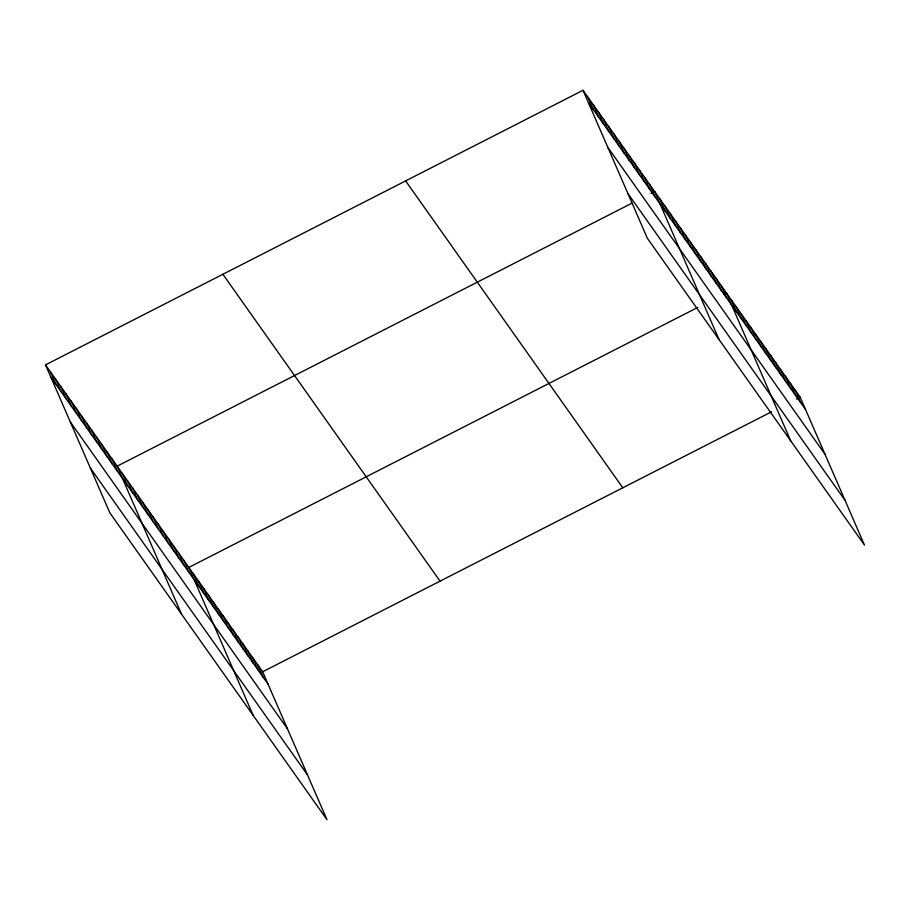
<?xml version="1.0" encoding="UTF-8"?>
<svg xmlns="http://www.w3.org/2000/svg" width="910" height="910" viewBox="0 0 910 910"><rect width="100%" height="100%" fill="white"/><g stroke="black" fill="none" stroke-linecap="round" stroke-linejoin="round"><path stroke-width="1.36" d="M45.5 364.887L262.66 671.762L326.986 819.705L109.826 512.819L45.5 364.887L583.014 90.295L800.174 397.181L864.5 545.113L647.34 238.238L583.014 90.295M632.348 202.975L117.162 466.159L181.488 614.091M650.957 193.466L654.677 191.566L719.002 339.498M697.811 307.409L188.825 567.43L253.151 715.362M723.86 294.101L726.339 292.838L790.665 440.77M262.66 671.762L771.646 411.752M796.455 399.08L800.174 397.181M588.395 102.659L805.555 409.546M607.846 147.397L825.006 454.283M627.889 193.5L845.049 500.375M405.632 180.908L622.793 487.794M222.882 274.274L440.042 581.149M50.88 377.252L268.04 684.138M70.332 421.99L287.492 728.876M90.374 468.081L307.534 774.967M795.249 390.219L800.629 402.584M790.335 383.269L795.704 395.634M785.41 376.308L790.79 388.672M780.484 369.358L785.865 381.722M775.559 362.396L780.939 374.761M770.645 355.435L776.025 367.811M765.719 348.485L771.1 360.849M760.794 341.523L766.174 353.899M755.88 334.573L761.249 346.938M750.955 327.611L756.335 339.987M746.029 320.661L751.41 333.026M741.104 313.7L746.484 326.076M736.19 306.75L741.559 319.114M731.265 299.788L736.645 312.164M721.22 285.603L726.601 297.968M716.102 278.369L721.482 290.734M710.983 271.135L716.363 283.499M705.864 263.9L711.245 276.276M700.745 256.665L706.126 269.041M695.627 249.431L701.007 261.807M690.508 242.196L695.888 254.572M685.389 234.973L690.77 247.338M680.27 227.739L685.651 240.103M675.152 220.504L680.532 232.869M670.033 213.27L675.413 225.635M664.914 206.035L670.295 218.4M659.795 198.801L665.176 211.165M649.558 184.332L654.938 196.696M644.439 177.097L649.82 189.473M639.32 169.863L644.701 182.239M634.202 162.628L639.582 175.004M629.083 155.394L634.463 167.77M623.964 148.171L629.345 160.535M618.845 140.936L624.226 153.301M613.727 133.702L619.107 146.066M608.608 126.467L613.988 138.832M603.489 119.233L608.87 131.597M598.37 111.998L603.751 124.363M593.252 104.764L598.632 117.128M588.133 97.529L593.513 109.894M257.735 664.812L263.115 677.177M252.821 657.85L258.19 670.226M247.895 650.9L253.276 663.265M242.97 643.939L248.35 656.315M238.045 636.989L243.425 649.353M233.131 630.027L238.5 642.403M228.205 623.077L233.586 635.442M223.28 616.115L228.66 628.491M218.355 609.165L223.735 621.53M213.44 602.204L218.821 614.58M208.515 595.254L213.895 607.618M203.59 588.292L208.97 600.668M198.676 581.342L204.045 593.707M193.75 574.381L199.131 586.757M183.706 560.196L189.087 572.561M178.588 552.962L183.968 565.326M173.469 545.727L178.849 558.092M168.35 538.492L173.73 550.857M163.231 531.258L168.612 543.634M158.112 524.024L163.493 536.399M152.994 516.789L158.374 529.165M147.875 509.554L153.255 521.93M142.756 502.331L148.137 514.696M137.637 495.097L143.018 507.462M132.519 487.862L137.899 500.227M127.4 480.628L132.78 492.992M122.281 473.393L127.662 485.758M112.044 458.924L117.424 471.289M106.925 451.69L112.305 464.054M101.806 444.455L107.187 456.831M96.688 437.221L102.068 449.597M91.569 429.986L96.949 442.362M86.45 422.752L91.83 435.128M81.331 415.529L86.712 427.893M76.212 408.294L81.593 420.659M71.094 401.06L76.474 413.424M65.975 393.825L71.355 406.19M60.856 386.591L66.237 398.955M55.737 379.356L61.118 391.721M50.619 372.122L55.999 384.486"/></g></svg>
